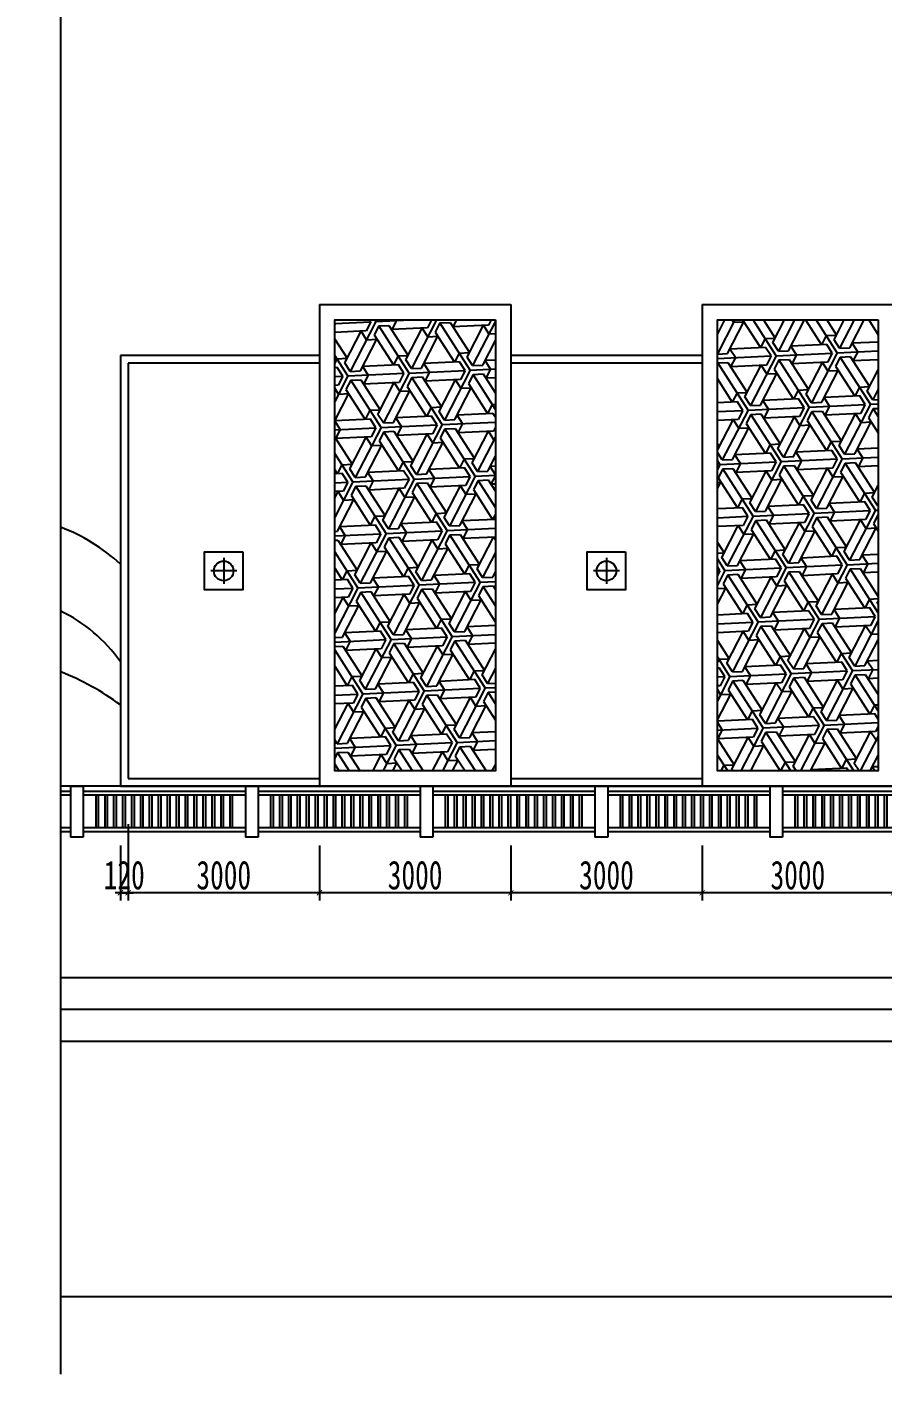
# Model space of a CAD drawing. Extents: x 225307 to 340959, y 27372 to 84205.
# Drawn here: x 225934 to 239339, y 29031 to 50151 of the extents above; entities that cross this region are included whole.
import ezdxf

# ---------------------------------------------------------------- set-up
doc = ezdxf.new("R2010")
doc.units = 0
doc.header["$MEASUREMENT"] = 0
doc.linetypes.add('DASHED', pattern=[0.75, 0.5, -0.25])
doc.layers.get('0').update_dxf_attribs({"linetype": 'CONTINUOUS'})
doc.layers.get('DEFPOINTS').update_dxf_attribs({"linetype": 'DASHED'})
for name, color, linetype in [('3', 7, 'CONTINUOUS'), ('4', 4, 'CONTINUOUS'), ('JU', 4, 'CONTINUOUS'), ('LAYER4', 4, 'CONTINUOUS'), ('PH', 8, 'CONTINUOUS'), ('TR', 3, 'CONTINUOUS'), ('区块', 7, 'CONTINUOUS'), ('道路', 3, 'CONTINUOUS')]:
    doc.layers.add(name, color=color, linetype=linetype)
doc.styles.add('DIM_FONT', font='@SimSun.ttf', dxfattribs={"width": 0.8})
doc.styles.add('宋体', font='SimSun.ttf', dxfattribs={"width": 0.7})
doc.dimstyles.new('NORMAL', dxfattribs={"dimtxt": 300, "dimasz": 1, "dimexe": 250, "dimexo": 300, "dimgap": 150, "dimtad": 1, "dimdec": 0, "dimzin": 0, "dimtxsty": 'DIM_FONT', "dimblk": '_DIMX', "dimblk1": 'ARCHTICK', "dimblk2": 'ARCHTICK', "dimcen": 0.09, "dimdle": 20, "dimclrd": 4, "dimclre": 4, "dimclrt": 7, "dimazin": 3, "dimtfac": 1, "dimtdec": 0, "dimtix": 1, "dimtmove": 0, "dimatfit": 3, "dimtolj": 1, "dimtzin": 0})
pattern_1 = [(2.71188, (-1851773.9, 1081305.6), (-518.7982, 807.7428), [880, -80]), (122.71188, (-1851773.9, 1081305.6), (-440.1267, -853.16382), [880, -80]), (242.71188, (-1851773.9, 1081305.6), (518.7982, -807.7428), [880, -80]), (2.71188, (-1851730.6, 1081238.26), (-518.7982, 807.7428), [160, -800]), (242.71188, (-1851730.6, 1081238.26), (518.7982, -807.7428), [160, -800]), (2.71188, (-1851737.2, 1081376.7), (-518.7982, 807.7428), [160, -800]), (122.71188, (-1851737.2, 1081376.7), (-440.1267, -853.16382), [160, -800]), (242.71188, (-1851853.8, 1081301.8), (518.7982, -807.7428), [160, -800]), (122.71188, (-1851853.8, 1081301.8), (-440.1267, -853.16382), [160, -800]), (2.71188, (-1851946.8, 1081574.8), (-518.7982, 807.7428), [160, -800]), (242.71188, (-1851946.8, 1081574.8), (518.7982, -807.7428), [160, -800]), (2.71188, (-1851920.6, 1081021.2), (-518.7982, 807.7428), [160, -800]), (122.71188, (-1851920.6, 1081021.2), (-440.1267, -853.16382), [160, -800]), (242.71188, (-1851454.2, 1081320.7), (518.7982, -807.7428), [160, -800]), (122.71188, (-1851454.2, 1081320.7), (-440.1267, -853.16382), [160, -800]), (302.71188, (-1851570.8, 1081245.8), (440.1267, 853.16382), [560, -400]), (302.71188, (-1851804, 1081096.1), (440.1267, 853.16382), [560, -400]), (62.71188, (-1851577.4, 1081384.2), (-518.7982, 807.7428), [560, -400]), (62.71188, (-1851823.65, 1081511.3), (-518.7982, 807.7428), [560, -400]), (182.71188, (-1851940.2, 1081436.4), (-440.1267, -853.16382), [560, -400]), (182.71188, (-1851927.1, 1081159.6), (-440.1267, -853.16382), [560, -400])]

# ---------------------------------------------------------------- blocks, each defined once
blk = doc.blocks.new('_ARCHTICK')
at = {"color": 0, "linetype": 'BYBLOCK', "const_width": 0.15}
blk.add_lwpolyline([(-0.5, -0.5), (0.5, 0.5)], dxfattribs=at)
blk = doc.blocks.new('*D71')
at = {"color": 8, "linetype": 'BYBLOCK'}
for p, q in [((227519, 37654), (227519, 36456)), ((227399, 37319), (227399, 36456)), ((227399, 36576), (227319, 36576)), ((227399, 36576), (227519, 36576)), ((227519, 36576), (227599, 36576))]:
    blk.add_line(p, q, dxfattribs=at)
at = {"layer": 'DEFPOINTS', "color": 0, "linetype": 'BYBLOCK'}
for p in [(227519, 37774, -9901), (227399, 37439, -10316), (227519, 36576)]:
    blk.add_point(p, dxfattribs=at)
at = {"color": 8, "linetype": 'BYBLOCK', "xscale": 80, "yscale": 80, "zscale": 80}
blk.add_blockref('_ARCHTICK', (227399, 36576), dxfattribs=at)
at = {"color": 8, "linetype": 'BYBLOCK', "xscale": 80, "yscale": 80, "zscale": 80, "rotation": 180}
blk.add_blockref('_ARCHTICK', (227519, 36576), dxfattribs=at)
at = {"color": 4, "linetype": 'BYBLOCK', "insert": (227459, 36851), "char_height": 450, "attachment_point": 5, "style": '宋体'}
blk.add_mtext('\\A1;120', dxfattribs=at)
blk = doc.blocks.new('_DIMX')
blk.add_line((-150, 0), (150, 0))
at = {"const_width": 50}
blk.add_lwpolyline([(-70, -70), (70, 70)], dxfattribs=at)
blk = doc.blocks.new('*D72')
at = {"color": 8, "linetype": 'BYBLOCK'}
for p, q in [((227519, 37439), (227519, 36456)), ((230519, 37319), (230519, 36456)), ((230639, 36576), (227399, 36576))]:
    blk.add_line(p, q, dxfattribs=at)
at = {"layer": 'DEFPOINTS', "color": 0, "linetype": 'BYBLOCK'}
for p in [(227519, 37559, -10167), (230519, 37439, -10316), (227519, 36576)]:
    blk.add_point(p, dxfattribs=at)
at = {"color": 8, "linetype": 'BYBLOCK', "xscale": 80, "yscale": 80, "zscale": 80, "rotation": 180}
blk.add_blockref('_ARCHTICK', (227519, 36576), dxfattribs=at)
at = {"color": 8, "linetype": 'BYBLOCK', "xscale": 80, "yscale": 80, "zscale": 80}
blk.add_blockref('_ARCHTICK', (230519, 36576), dxfattribs=at)
at = {"color": 4, "linetype": 'BYBLOCK', "insert": (229019, 36851), "char_height": 450, "attachment_point": 5, "style": '宋体'}
blk.add_mtext('\\A1;3000', dxfattribs=at)
blk = doc.blocks.new('*D73')
at = {"color": 8, "linetype": 'BYBLOCK'}
for p, q in [((230519, 37319), (230519, 36456)), ((233519, 37319), (233519, 36456)), ((233639, 36576), (230399, 36576))]:
    blk.add_line(p, q, dxfattribs=at)
at = {"layer": 'DEFPOINTS', "color": 0, "linetype": 'BYBLOCK'}
for p in [(230519, 37439, -10316), (233519, 37439, -10316), (230519, 36576)]:
    blk.add_point(p, dxfattribs=at)
at = {"color": 8, "linetype": 'BYBLOCK', "xscale": 80, "yscale": 80, "zscale": 80, "rotation": 180}
blk.add_blockref('_ARCHTICK', (230519, 36576), dxfattribs=at)
at = {"color": 8, "linetype": 'BYBLOCK', "xscale": 80, "yscale": 80, "zscale": 80}
blk.add_blockref('_ARCHTICK', (233519, 36576), dxfattribs=at)
at = {"color": 4, "linetype": 'BYBLOCK', "insert": (232019, 36851), "char_height": 450, "attachment_point": 5, "style": '宋体'}
blk.add_mtext('\\A1;3000', dxfattribs=at)
blk = doc.blocks.new('*D74')
at = {"color": 8, "linetype": 'BYBLOCK'}
for p, q in [((233519, 37319), (233519, 36456)), ((236519, 37319), (236519, 36456)), ((236639, 36576), (233399, 36576))]:
    blk.add_line(p, q, dxfattribs=at)
at = {"layer": 'DEFPOINTS', "color": 0, "linetype": 'BYBLOCK'}
for p in [(233519, 37439, -10316), (236519, 37439, -10316), (233519, 36576)]:
    blk.add_point(p, dxfattribs=at)
at = {"color": 8, "linetype": 'BYBLOCK', "xscale": 80, "yscale": 80, "zscale": 80, "rotation": 180}
blk.add_blockref('_ARCHTICK', (233519, 36576), dxfattribs=at)
at = {"color": 8, "linetype": 'BYBLOCK', "xscale": 80, "yscale": 80, "zscale": 80}
blk.add_blockref('_ARCHTICK', (236519, 36576), dxfattribs=at)
at = {"color": 4, "linetype": 'BYBLOCK', "insert": (235019, 36851), "char_height": 450, "attachment_point": 5, "style": '宋体'}
blk.add_mtext('\\A1;3000', dxfattribs=at)
blk = doc.blocks.new('*D75')
at = {"color": 8, "linetype": 'BYBLOCK'}
for p, q in [((236519, 37319), (236519, 36456)), ((239519, 37319), (239519, 36456)), ((239639, 36576), (236399, 36576))]:
    blk.add_line(p, q, dxfattribs=at)
at = {"layer": 'DEFPOINTS', "color": 0, "linetype": 'BYBLOCK'}
for p in [(236519, 37439, -10316), (239519, 37439, -10316), (236519, 36576)]:
    blk.add_point(p, dxfattribs=at)
at = {"color": 8, "linetype": 'BYBLOCK', "xscale": 80, "yscale": 80, "zscale": 80, "rotation": 180}
blk.add_blockref('_ARCHTICK', (236519, 36576), dxfattribs=at)
at = {"color": 8, "linetype": 'BYBLOCK', "xscale": 80, "yscale": 80, "zscale": 80}
blk.add_blockref('_ARCHTICK', (239519, 36576), dxfattribs=at)
at = {"color": 4, "linetype": 'BYBLOCK', "insert": (238019, 36851), "char_height": 450, "attachment_point": 5, "style": '宋体'}
blk.add_mtext('\\A1;3000', dxfattribs=at)
blk = doc.blocks.new('A$C01037E39')
at = {"layer": 'TR'}
for p, q in [((0, 0), (0, 800)), ((0, 800), (200, 800)), ((200, 0), (200, 800)), ((200, 715), (2740, 715)), ((200, 655), (2740, 655)), ((400, 655), (400, 145)), ((440, 655), (440, 145)), ((540, 655), (540, 145)), ((580, 655), (580, 145)), ((680, 655), (680, 145)), ((720, 655), (720, 145)), ((820, 655), (820, 145)), ((860, 655), (860, 145)), ((960, 655), (960, 145)), ((1000, 655), (1000, 145)), ((1100, 655), (1100, 145)), ((1140, 655), (1140, 145)), ((1240, 655), (1240, 145)), ((1280, 655), (1280, 145)), ((1380, 655), (1380, 145)), ((1420, 655), (1420, 145)), ((1520, 655), (1520, 145)), ((1560, 655), (1560, 145)), ((1660, 655), (1660, 145)), ((1700, 655), (1700, 145)), ((1800, 655), (1800, 145)), ((1840, 655), (1840, 145)), ((1940, 655), (1940, 145)), ((1980, 655), (1980, 145)), ((2080, 655), (2080, 145)), ((2120, 655), (2120, 145)), ((2220, 655), (2220, 145)), ((2260, 655), (2260, 145)), ((2360, 655), (2360, 145)), ((2400, 655), (2400, 145)), ((2500, 655), (2500, 145)), ((2540, 655), (2540, 145)), ((2740, 0), (2740, 800)), ((2740, 800), (2940, 800)), ((2940, 0), (2940, 800)), ((200, 0), (0, 0)), ((200, 145), (2740, 145)), ((200, 85), (2740, 85)), ((2940, 0), (2740, 0))]:
    blk.add_line(p, q, dxfattribs=at)
blk = doc.blocks.new('A$C005D1021')
at = {"layer": '区块', "rotation": 180}
blk.add_blockref('A$C01037E39', (2940, 800), dxfattribs=at)
blk = doc.blocks.new('A$C01B515A7')
at = {"layer": '3', "color": 8}
for p, q in [((204, 409, 17315), (204, 0, 17315)), ((409, 204, 17315), (0, 204, 17315))]:
    blk.add_line(p, q, dxfattribs=at)
blk.add_circle((204, 204, 17315), 154, dxfattribs=at)

msp = doc.modelspace()

# ---------------------------------------------------------------- hatches: boundary and pattern name
at = {"layer": 'LAYER4'}
h = msp.add_hatch(dxfattribs=at)
h.set_pattern_fill('ESCHER', color=251, scale=800, angle=-57.28812, style=0)
h.set_pattern_definition(pattern_1)
h.paths.add_polyline_path([(233278.9, 45557.6), (230758.9, 45557.7), (230759, 38485.4), (233279, 38485.6)])
h = msp.add_hatch(dxfattribs=at)
h.set_pattern_fill('ESCHER', color=251, scale=800, angle=-57.28812, style=0)
h.set_pattern_definition(pattern_1)
h.paths.add_polyline_path([(239278.9, 45557.7), (236758.9, 45557.7), (236759, 38485.5), (239279, 38485.6)])

# ---------------------------------------------------------------- linework, layer by layer
at = {"layer": 'JU', "color": 3, "elevation": 9367.6}
for points in [[(229318.7, 41923.6), (229318.9, 41323.6), (228718.9, 41323.4), (228718.7, 41923.4), (229318.7, 41923.6)], [(235318.7, 41923.8), (235318.9, 41323.8), (234718.9, 41323.6), (234718.7, 41923.6), (235318.7, 41923.8)]]:
    msp.add_lwpolyline(points, dxfattribs=at)
at = {"layer": 'LAYER4', "color": 8, "elevation": -7407.9}
msp.add_lwpolyline([(226458.8, 82689.7), (226458.8, 55232.6), (226890.2, 55006.3), (225934.3, 54566.6), (226458.8, 54412), (226458.8, 29030.6)], dxfattribs=at)
at = {"layer": 'LAYER4', "color": 8, "elevation": -148.8}
for points in [[(233278.9, 45561.2), (233279, 38489), (230759, 38489), (230758.9, 45561.1)], [(239278.9, 45561.3), (239279, 38489), (236759, 38489.1), (236758.9, 45561.1)]]:
    msp.add_lwpolyline(points, close=True, dxfattribs=at)
at = {"layer": 'PH', "color": 4}
for p, q in [((230518.9, 45800.9), (233518.9, 45801)), ((230518.9, 45800.9), (230519, 38248.9, -9381.9)), ((233518.9, 45801), (233519, 38249, -9381.9)), ((236518.9, 45801), (236519, 38249, -9381.9)), ((236518.9, 45801), (239518.9, 45801)), ((227398.9, 45000.9, -993.8), (227399, 38248.9, -9381.9)), ((230518.9, 45000.9, 0), (227398.9, 45000.9, 0)), ((236518.9, 45001), (233518.9, 45001, 0)), ((227518.9, 44880.9, -1142.9), (227519, 38368.9, -9232.8)), ((230518.9, 44880.9, 0), (227518.9, 44880.9, 0)), ((236518.9, 44881), (233518.9, 44881, 0)), ((227399, 38248.9, 934.2), (242639, 38248.9, 934.2)), ((227519, 38368.9, 934.2), (230519, 38368.9, 934.2)), ((233519, 38369, 934.2), (236519, 38369, 934.2)), ((226458.8, 35248.9, 934.2), (274792.8, 35248.9, 934.2)), ((226458.8, 30248.9, 934.2), (274792.8, 30248.9, 934.2))]:
    msp.add_line(p, q, dxfattribs=at)
at = {"layer": 'PH', "color": 8}
for p, q in [((227399, 38248.9, -9382), (226458.8, 38248.9, -7407.9)), ((226458.8, 34748.9, 934.2), (274792.8, 34748.9, 934.2)), ((226458.8, 34248.9, 934.2), (274792.8, 34248.9, 934.2))]:
    msp.add_line(p, q, dxfattribs=at)
at = {"layer": 'PH', "color": 8, "elevation": 934.2}
msp.add_lwpolyline([(242519, 38248.9), (226458.8, 38248.9), (226458.8, 35248.9), (242519, 35248.9)], close=True, dxfattribs=at)
at = {"layer": 'PH', "color": 8}
for centre, radius, start, end in [((225487.3, 39686.1, -7407.9), 2796.9, 46.88146, 69.67513), ((225405.9, 38797.5, 4067.4), 2436.5, 35.11183, 64.49291), ((224980.6, 36252, 934), 4067.6, 53.51897, 68.6159)]:
    msp.add_arc(centre, radius, start, end, dxfattribs=at)
at = {"layer": 'TR'}
for p, q in [((226617.9, 38249, 934.2), (226617.9, 37449, 934.2)), ((226617.9, 38248.9, 934.2), (226817.9, 38248.9, 934.2)), ((226817.9, 38249, 934.2), (226817.9, 37449, 934.2)), ((226617.9, 38163.9, 934.2), (226458.8, 38163.9, 934.2)), ((226617.9, 38104, 934.2), (226458.8, 38104, 934.2)), ((226617.9, 37593.9, 934.2), (226458.8, 37593.9, 934.2)), ((226617.9, 37534, 934.2), (226458.8, 37534, 934.2)), ((226817.9, 37449, 934.2), (226617.9, 37449, 934.2))]:
    msp.add_line(p, q, dxfattribs=at)

# ---------------------------------------------------------------- block references
at = {"layer": '3', "color": 1}
for p in [(228814.5, 41419.3, -7947), (234814.5, 41419.4, -7947)]:
    msp.add_blockref('A$C01B515A7', p, dxfattribs=at)
at = {"layer": '4'}
for p in [(226618, 37449, 934.2), (229358, 37449, 934.2), (232098, 37449, 934.2), (234838, 37449, 934.2), (237578, 37449, 934.2)]:
    msp.add_blockref('A$C005D1021', p, dxfattribs=at)

# ---------------------------------------------------------------- dimensions: what is measured, and where the dimension line sits
at = {"layer": '道路', "color": 8}
for base, p1, p2, picture, middle in [((227519, 36576, 934.2), (227399, 37439.1, -9382), (227519, 37773.8, -8966.3), '*D71', (227459, 36851, 934.2)), ((227519, 36576, 934.2), (230519, 37439.2, -9381.9), (227519, 37559.1, -9232.8), '*D72', (229019, 36851, 934.2)), ((230519, 36576, 934.2), (233519, 37439.2, -9381.9), (230519, 37439.2, -9381.9), '*D73', (232019, 36851, 934.2)), ((233519, 36576, 934.2), (236519, 37439.2, -9381.9), (233519, 37439.2, -9381.9), '*D74', (235019, 36851, 934.2)), ((236519, 36576, 934.2), (239519, 37439.3, -9381.9), (236519, 37439.2, -9381.9), '*D75', (238019, 36851, 934.2))]:
    dim = msp.add_linear_dim(base=base, p1=p1, p2=p2, dimstyle='NORMAL', override={"dimtxt": 450, "dimasz": 80, "dimexe": 120, "dimexo": 120, "dimgap": 50, "dimtxsty": '宋体', "dimsah": 1, "dimdle": 120, "dimclrd": 8, "dimclre": 8, "dimclrt": 4}, dxfattribs=at)
    dim.commit()
    dim.dimension.update_dxf_attribs({"geometry": picture, "text_midpoint": middle})

doc.saveas('drawing.dxf')
